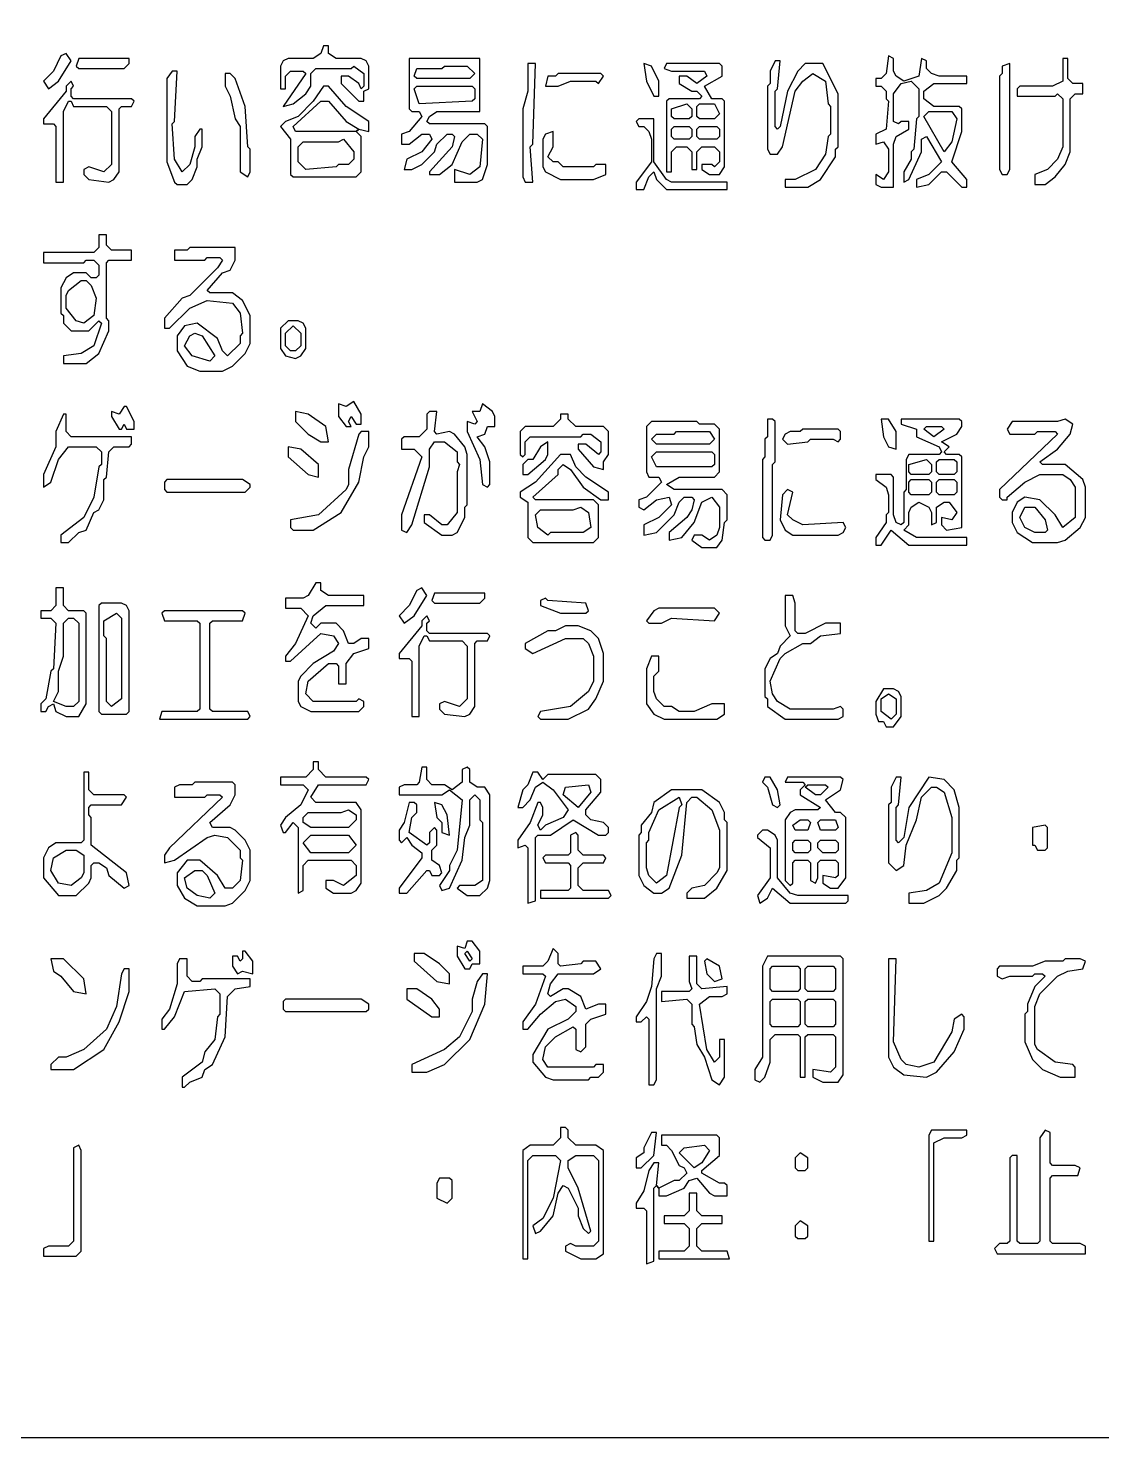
# Model space of a CAD drawing. Header units: millimetres. Extents: x 0 to 421, y 0 to 297.
# Drawn here: x 315.98 to 343, y 57.53 to 93.03 of the extents above; entities that cross this region are included whole.
import ezdxf

# ---------------------------------------------------------------- set-up
doc = ezdxf.new("R2010")
doc.units = ezdxf.units.MM
doc.layers.add('PDF_TRACE', color=7, linetype='Continuous')

msp = doc.modelspace()

# ---------------------------------------------------------------- linework, layer by layer
at = {"layer": 'PDF_TRACE'}
msp.add_lwpolyline([(412.559, 148.4), (412.559, 57.595), (412.496, 57.531), (232.981, 57.531)], dxfattribs=at)
for points in [[(316.928, 92.393), (316.801, 92.329), (316.611, 91.948), (316.357, 91.694), (316.484, 91.504), (316.738, 91.694), (317.055, 92.202)], [(324.485, 92.202), (324.358, 92.266), (323.723, 92.266), (323.532, 92.393), (323.532, 92.583), (323.405, 92.583), (323.342, 92.393), (323.151, 92.266), (322.516, 92.266), (322.389, 92.202), (322.326, 92.075), (322.326, 91.504), (322.453, 91.504), (322.453, 91.821), (322.58, 91.948), (322.897, 91.948), (322.961, 91.885), (322.389, 91.059), (322.643, 91.123), (322.961, 91.377), (323.088, 91.567), (323.088, 91.885), (323.215, 92.012), (324.104, 92.012), (324.167, 92.075), (324.421, 91.885), (324.421, 91.567), (324.358, 91.504), (324.294, 91.631), (324.04, 91.821), (323.85, 91.821), (323.85, 91.631), (324.294, 91.186), (324.421, 91.186), (324.421, 91.44), (324.548, 91.504), (324.548, 92.075)], [(337.629, 92.329), (337.566, 91.885), (337.439, 91.758), (337.312, 91.758), (337.312, 91.567), (337.439, 91.567), (337.566, 91.44), (337.566, 91.25), (337.629, 91.186), (337.566, 90.488), (337.312, 90.361), (337.312, 90.107), (337.502, 90.17), (337.629, 89.98), (337.629, 89.408), (337.502, 89.218), (337.312, 89.345), (337.312, 89.091), (337.439, 89.027), (337.756, 89.027), (337.756, 90.107), (337.82, 90.297), (338.137, 90.488), (338.137, 90.678), (337.947, 90.678), (337.883, 90.615), (337.756, 90.678), (337.756, 91.377), (337.947, 91.631), (338.201, 91.694), (338.391, 91.504), (338.391, 90.805), (338.328, 90.742), (338.264, 89.98), (338.201, 89.916), (338.201, 89.726), (338.01, 89.408), (338.01, 89.154), (338.137, 89.218), (338.455, 89.916), (338.455, 90.234), (338.582, 90.297), (338.963, 89.662), (338.645, 89.345), (338.328, 89.218), (338.328, 89.027), (338.645, 89.091), (338.963, 89.408), (339.09, 89.408), (339.471, 89.027), (339.598, 89.027), (339.598, 89.218), (339.217, 89.662), (339.471, 90.424), (339.471, 90.996), (339.407, 91.059), (338.772, 91.059), (338.518, 91.25), (338.518, 91.44), (338.772, 91.631), (339.598, 91.631), (339.598, 91.821), (338.899, 91.821), (338.709, 91.885), (338.582, 92.012), (338.582, 92.202), (338.455, 92.266), (338.391, 91.821), (338.01, 91.694), (337.82, 91.821), (337.756, 91.948), (337.756, 92.266)], [(317.182, 92.075), (317.246, 92.012), (318.389, 92.012), (318.516, 92.139), (318.516, 92.266), (317.246, 92.266)], [(319.595, 91.948), (319.468, 91.758), (319.468, 89.662), (319.659, 89.154), (319.722, 89.091), (319.976, 89.091), (320.103, 89.218), (320.23, 89.535), (320.23, 89.726), (320.357, 90.043), (320.357, 90.488), (320.294, 90.488), (320.167, 90.297), (320.167, 90.043), (320.04, 89.599), (319.849, 89.408), (319.659, 89.726), (319.595, 90.615), (319.659, 90.678), (319.722, 91.948)], [(325.564, 92.266), (325.564, 90.996), (325.628, 90.932), (325.818, 90.932), (325.882, 90.805), (325.564, 90.424), (325.374, 90.361), (325.374, 90.107), (325.564, 90.107), (325.882, 90.361), (326.072, 90.361), (326.136, 90.234), (325.882, 89.916), (325.501, 89.726), (325.437, 89.472), (325.628, 89.472), (325.882, 89.599), (326.199, 89.916), (326.263, 90.107), (326.517, 90.361), (326.644, 90.361), (326.707, 90.297), (326.644, 90.043), (326.072, 89.408), (326.072, 89.345), (326.326, 89.345), (326.644, 89.599), (326.898, 90.17), (327.088, 90.361), (327.279, 90.361), (327.406, 90.234), (327.342, 89.535), (327.088, 89.345), (326.707, 89.472), (326.707, 89.154), (327.279, 89.154), (327.406, 89.218), (327.533, 89.599), (327.533, 90.551), (327.469, 90.615), (326.072, 90.615), (326.009, 90.678), (326.072, 90.805), (326.263, 90.932), (327.342, 90.932), (327.342, 92.266)], [(325.691, 91.821), (325.755, 92.012), (326.39, 92.012), (326.453, 92.075), (327.025, 92.075), (327.215, 91.885), (327.088, 91.758), (325.755, 91.758)], [(328.549, 92.139), (328.549, 91.44), (328.422, 90.996), (328.422, 89.281), (328.485, 89.154), (328.676, 89.154), (328.612, 90.043), (328.676, 90.107), (328.739, 92.139)], [(331.47, 92.139), (331.533, 91.694), (331.724, 91.313), (331.851, 91.313), (331.851, 91.694), (331.66, 92.075)], [(332.041, 92.139), (331.978, 92.012), (332.168, 91.948), (332.994, 91.948), (333.057, 91.821), (332.803, 91.631), (332.549, 91.821), (332.359, 91.821), (332.359, 91.631), (332.676, 91.44), (332.803, 91.44), (332.93, 91.313), (332.867, 91.25), (332.105, 91.25), (332.041, 91.186), (332.041, 89.408), (332.168, 89.408), (332.168, 89.916), (332.295, 90.043), (332.549, 90.043), (332.676, 89.916), (332.676, 89.472), (332.803, 89.472), (332.803, 89.916), (332.93, 90.043), (333.248, 90.043), (333.375, 89.916), (333.375, 89.662), (333.248, 89.535), (333.184, 89.599), (332.93, 89.599), (332.93, 89.472), (333.121, 89.345), (333.375, 89.345), (333.502, 89.535), (333.502, 91.186), (333.438, 91.25), (333.184, 91.25), (332.994, 91.567), (333.438, 91.821), (333.438, 92.075), (333.375, 92.139)], [(334.772, 92.202), (334.645, 91.948), (334.645, 91.631), (334.581, 91.567), (334.581, 89.98), (334.645, 89.853), (334.835, 89.853), (334.962, 90.043), (335.28, 91.44), (335.47, 91.694), (335.724, 91.885), (336.042, 91.694), (336.105, 91.123), (336.169, 91.059), (336.169, 90.361), (336.105, 90.297), (336.042, 89.853), (335.788, 89.472), (335.28, 89.218), (335.026, 89.218), (335.026, 89.027), (335.597, 89.027), (335.915, 89.218), (336.296, 89.789), (336.296, 89.98), (336.359, 90.043), (336.359, 91.377), (335.978, 92.139), (335.534, 92.139), (335.343, 91.948), (335.089, 91.44), (334.899, 90.551), (334.835, 90.488), (334.772, 90.551), (334.772, 91.44), (334.835, 91.504), (334.899, 92.202)], [(340.677, 92.139), (340.487, 92.075), (340.487, 91.885), (340.423, 91.821), (340.423, 89.472), (340.487, 89.345), (340.614, 89.345), (340.677, 89.472)], [(342.138, 92.266), (342.011, 92.266), (342.011, 91.694), (341.757, 91.567), (340.931, 91.567), (340.868, 91.504), (340.868, 91.313), (341.82, 91.313), (341.884, 91.377), (342.011, 91.25), (342.011, 90.043), (341.884, 89.726), (341.63, 89.472), (341.312, 89.345), (341.312, 89.091), (341.566, 89.091), (341.82, 89.281), (342.074, 89.599), (342.201, 89.916), (342.201, 91.25), (342.328, 91.377), (342.519, 91.377), (342.519, 91.631), (342.265, 91.631), (342.138, 91.758)], [(317.055, 91.694), (316.928, 91.567), (316.928, 91.44), (316.357, 90.742), (316.357, 90.615), (316.611, 90.615), (316.674, 90.551), (316.674, 89.154), (316.865, 89.154), (316.865, 90.932), (316.992, 91.186), (317.055, 91.186), (317.119, 91.059), (317.944, 91.059), (318.071, 90.932), (318.071, 89.599), (317.881, 89.408), (317.5, 89.535), (317.373, 89.472), (317.373, 89.345), (317.5, 89.218), (318.008, 89.154), (318.135, 89.218), (318.262, 89.408), (318.262, 90.996), (318.325, 91.059), (318.579, 91.059), (318.643, 91.186), (318.579, 91.25), (317.119, 91.25), (317.055, 91.313), (317.055, 91.504), (317.119, 91.567)], [(320.929, 91.885), (320.929, 91.567), (321.056, 91.313), (321.183, 90.742), (321.31, 90.551), (321.31, 89.408), (321.5, 89.281), (321.564, 89.408), (321.564, 89.98), (321.5, 90.043), (321.437, 91.059), (321.183, 91.758), (321.056, 91.885)], [(328.993, 91.567), (329.311, 91.567), (329.628, 91.694), (330.263, 91.694), (330.327, 91.631), (330.454, 91.821), (330.39, 91.885), (329.311, 91.885), (329.247, 91.821), (329.057, 91.821)], [(323.405, 91.567), (323.151, 91.186), (322.77, 90.805), (322.453, 90.678), (322.326, 90.551), (322.58, 90.234), (322.58, 89.345), (322.643, 89.281), (324.231, 89.281), (324.358, 89.408), (324.358, 90.297), (324.231, 90.424), (324.294, 90.488), (324.548, 90.424), (324.548, 90.678), (323.977, 91.059), (323.532, 91.567)], [(325.691, 91.504), (325.755, 91.567), (327.152, 91.567), (327.215, 91.504), (327.215, 91.25), (327.152, 91.186), (325.818, 91.123)], [(322.643, 90.551), (323.342, 91.186), (323.532, 91.186), (323.977, 90.678), (324.294, 90.488), (324.231, 90.424), (322.707, 90.424)], [(332.168, 90.996), (332.549, 91.123), (332.676, 90.996), (332.676, 90.805), (332.613, 90.742), (332.232, 90.742), (332.168, 90.805)], [(332.803, 91.059), (332.867, 91.123), (333.248, 91.123), (333.375, 90.869), (333.248, 90.742), (332.867, 90.742), (332.803, 90.805)], [(338.645, 90.932), (339.217, 90.932), (339.344, 90.742), (339.217, 90.17), (339.026, 89.916), (338.518, 90.805)], [(331.279, 90.678), (331.343, 90.551), (331.47, 90.551), (331.597, 90.424), (331.66, 90.234), (331.66, 89.662), (331.279, 89.154), (331.279, 88.964), (331.47, 88.964), (331.597, 89.281), (331.724, 89.408), (331.787, 89.218), (332.041, 88.964), (333.565, 88.964), (333.565, 89.154), (332.168, 89.154), (332.041, 89.218), (331.724, 89.662), (331.724, 90.742), (331.343, 90.742)], [(332.168, 90.488), (332.232, 90.551), (332.613, 90.551), (332.676, 90.488), (332.676, 90.297), (332.613, 90.234), (332.232, 90.234), (332.168, 90.297)], [(332.803, 90.488), (332.867, 90.551), (333.311, 90.551), (333.375, 90.488), (333.375, 90.297), (333.311, 90.234), (332.867, 90.234), (332.803, 90.297)], [(324.167, 89.916), (324.167, 89.726), (324.04, 89.599), (323.786, 89.599), (323.723, 89.535), (322.961, 89.472), (322.77, 89.662), (322.77, 90.043), (322.897, 90.17), (323.786, 90.17), (323.913, 90.234)], [(328.993, 90.361), (328.93, 90.234), (328.93, 89.535), (328.993, 89.408), (329.374, 89.218), (330.2, 89.218), (330.517, 89.345), (330.517, 89.599), (330.263, 89.599), (330.2, 89.535), (329.438, 89.535), (329.311, 89.662), (329.184, 89.662), (329.057, 89.789), (329.184, 90.043), (329.184, 90.424)], [(317.944, 87.821), (317.754, 87.821), (317.754, 87.503), (317.627, 87.376), (316.357, 87.376), (316.357, 87.122), (317.373, 87.122), (317.436, 87.186), (317.627, 87.186), (317.754, 87.059), (317.754, 86.805), (317.69, 86.741), (317.563, 86.741), (317.436, 86.868), (317.119, 86.868), (316.928, 86.741), (316.801, 86.487), (316.801, 85.852), (316.865, 85.789), (316.865, 85.598), (317.055, 85.408), (317.5, 85.408), (317.754, 85.662), (317.817, 85.598), (317.627, 85.027), (317.309, 84.836), (316.865, 84.773), (316.865, 84.582), (317.436, 84.582), (317.754, 84.836), (318.008, 85.408), (318.008, 85.662), (317.944, 85.725), (317.944, 87.122), (318.008, 87.186), (318.579, 87.186), (318.579, 87.44), (318.071, 87.44), (317.944, 87.567)], [(319.659, 87.44), (319.659, 87.186), (320.421, 87.186), (320.484, 87.249), (320.802, 87.249), (320.865, 87.186), (320.738, 86.995), (320.04, 86.297), (319.849, 86.233), (319.405, 85.725), (319.405, 85.471), (319.532, 85.471), (320.04, 85.979), (320.484, 86.17), (321.119, 86.106), (321.31, 85.852), (321.373, 85.344), (321.31, 85.281), (321.31, 85.09), (320.992, 84.773), (320.865, 84.9), (320.738, 85.217), (320.23, 85.598), (319.913, 85.535), (319.722, 85.281), (319.722, 84.9), (319.976, 84.519), (320.294, 84.392), (320.865, 84.392), (321.119, 84.519), (321.437, 84.836), (321.564, 85.09), (321.564, 85.789), (321.373, 86.17), (321.119, 86.36), (320.548, 86.36), (320.484, 86.424), (320.865, 86.868), (321.056, 86.932), (321.183, 87.186), (321.183, 87.503), (320.04, 87.503), (319.976, 87.44)], [(317.309, 86.678), (317.436, 86.678), (317.563, 86.551), (317.69, 86.233), (317.627, 85.789), (317.373, 85.598), (317.182, 85.662), (316.928, 85.979), (316.928, 86.297), (316.992, 86.424)], [(322.516, 85.662), (322.326, 85.471), (322.326, 84.963), (322.453, 84.773), (322.707, 84.709), (322.834, 84.773), (322.961, 84.963), (322.961, 85.471), (322.897, 85.598), (322.77, 85.662)], [(320.04, 85.281), (320.167, 85.344), (320.357, 85.281), (320.675, 84.773), (320.548, 84.646), (320.103, 84.773), (319.913, 85.027)], [(322.643, 85.535), (322.834, 85.344), (322.834, 85.027), (322.707, 84.9), (322.58, 84.9), (322.453, 85.027), (322.453, 85.344)], [(318.071, 83.376), (318.071, 83.249), (318.262, 82.931), (318.325, 82.931), (318.389, 83.058), (318.452, 82.931), (318.643, 82.931), (318.643, 83.122), (318.452, 83.503), (318.389, 83.503), (318.262, 83.312)], [(324.167, 83.63), (323.977, 83.503), (323.786, 83.566), (323.786, 83.249), (323.977, 82.995), (324.104, 82.995), (324.04, 83.122), (324.104, 83.249), (324.231, 83.058), (324.358, 83.058), (324.358, 83.312)], [(327.406, 83.566), (327.342, 83.376), (327.152, 83.376), (327.279, 83.122), (327.215, 83.058), (327.025, 83.122), (327.025, 82.868), (327.342, 82.169), (327.406, 81.534), (327.533, 81.471), (327.596, 81.534), (327.596, 82.106), (327.469, 82.487), (327.279, 82.741), (327.469, 82.804), (327.533, 82.995), (327.723, 82.995), (327.723, 83.249), (327.66, 83.376)], [(316.865, 83.312), (316.674, 82.868), (316.674, 82.487), (316.357, 81.788), (316.357, 81.471), (316.547, 81.598), (316.738, 82.169), (316.992, 82.487), (317.69, 82.487), (317.817, 82.36), (317.817, 82.042), (317.754, 81.979), (317.627, 81.217), (317.373, 80.709), (316.801, 80.264), (316.801, 80.074), (316.992, 80.074), (317.246, 80.328), (317.436, 80.391), (317.627, 80.836), (317.754, 80.899), (317.881, 81.153), (317.881, 81.661), (317.944, 81.725), (318.008, 82.36), (318.135, 82.487), (318.516, 82.487), (318.579, 82.55), (318.579, 82.741), (317.055, 82.741), (316.928, 82.868), (316.928, 83.312)], [(322.707, 83.376), (322.707, 83.122), (323.024, 82.804), (323.342, 82.614), (323.532, 82.614), (323.469, 82.995), (323.024, 83.312)], [(326.072, 83.376), (326.009, 83.312), (326.009, 82.931), (325.818, 82.741), (325.437, 82.741), (325.374, 82.677), (325.374, 82.423), (325.691, 82.423), (325.882, 82.233), (325.374, 80.772), (325.374, 80.391), (325.501, 80.328), (325.628, 80.518), (326.072, 81.979), (326.072, 82.423), (326.199, 82.614), (326.453, 82.614), (326.771, 82.36), (326.771, 82.106), (326.834, 82.042), (326.771, 81.852), (326.771, 80.836), (326.517, 80.518), (326.39, 80.518), (326.072, 80.772), (325.945, 80.772), (325.945, 80.582), (326.39, 80.264), (326.644, 80.264), (326.771, 80.328), (326.961, 80.709), (326.961, 80.963), (327.025, 81.026), (327.025, 82.296), (326.961, 82.487), (326.707, 82.804), (326.58, 82.868), (326.263, 82.804), (326.199, 82.868), (326.263, 83.376)], [(328.358, 82.868), (328.358, 82.296), (328.422, 82.233), (328.485, 82.296), (328.485, 82.614), (328.612, 82.741), (329.882, 82.741), (329.946, 82.804), (330.136, 82.804), (330.39, 82.614), (330.39, 82.36), (330.327, 82.296), (330.009, 82.55), (329.819, 82.55), (329.819, 82.423), (330.2, 81.979), (330.454, 81.915), (330.454, 82.106), (330.581, 82.296), (330.581, 82.868), (330.454, 82.995), (329.755, 82.995), (329.565, 83.185), (329.565, 83.312), (329.374, 83.312), (329.374, 83.185), (329.184, 82.995), (328.485, 82.995)], [(331.66, 83.122), (331.533, 82.995), (331.533, 81.852), (331.597, 81.725), (331.851, 81.725), (331.914, 81.598), (331.533, 81.217), (331.343, 81.153), (331.343, 80.963), (331.47, 80.899), (331.787, 81.153), (332.105, 81.217), (332.168, 81.026), (331.851, 80.709), (331.47, 80.518), (331.47, 80.264), (331.787, 80.328), (332.232, 80.772), (332.359, 81.09), (332.486, 81.217), (332.676, 81.217), (332.74, 81.153), (332.676, 80.899), (332.549, 80.709), (332.105, 80.328), (332.105, 80.137), (332.422, 80.201), (332.74, 80.582), (332.93, 81.09), (333.184, 81.217), (333.375, 80.963), (333.375, 80.455), (333.311, 80.264), (333.121, 80.137), (332.93, 80.264), (332.74, 80.264), (332.676, 80.137), (332.93, 79.947), (333.311, 79.947), (333.438, 80.137), (333.502, 80.582), (333.565, 80.645), (333.565, 81.28), (333.438, 81.407), (332.232, 81.407), (332.041, 81.534), (332.359, 81.725), (333.248, 81.725), (333.375, 81.852), (333.375, 82.931), (333.248, 83.058), (332.867, 83.058), (332.803, 83.122)], [(334.708, 83.185), (334.581, 83.185), (334.581, 82.741), (334.518, 82.677), (334.518, 82.233), (334.454, 82.169), (334.454, 80.201), (334.518, 80.137), (334.645, 80.137), (334.708, 80.264), (334.708, 82.042), (334.772, 82.106), (334.772, 83.122)], [(337.947, 83.185), (337.947, 83.058), (338.328, 82.931), (338.328, 82.741), (338.899, 82.487), (338.963, 82.36), (338.899, 82.296), (338.137, 82.296), (338.074, 82.169), (338.074, 81.407), (338.01, 81.344), (338.01, 80.582), (337.947, 80.518), (337.82, 80.582), (337.756, 80.772), (337.756, 81.725), (337.693, 81.788), (337.312, 81.788), (337.312, 81.661), (337.566, 81.471), (337.629, 81.28), (337.629, 80.836), (337.566, 80.772), (337.566, 80.582), (337.312, 80.201), (337.312, 80.01), (337.439, 80.01), (337.693, 80.391), (338.137, 80.01), (339.598, 80.01), (339.598, 80.201), (338.328, 80.201), (338.01, 80.391), (338.137, 80.518), (338.137, 80.836), (338.201, 80.963), (338.391, 81.09), (338.645, 80.963), (338.709, 80.836), (338.709, 80.518), (338.836, 80.582), (338.836, 80.963), (339.026, 81.09), (339.153, 81.09), (339.344, 80.836), (339.217, 80.645), (338.963, 80.709), (338.963, 80.518), (339.09, 80.391), (339.471, 80.455), (339.471, 82.233), (339.407, 82.296), (339.09, 82.296), (339.026, 82.36), (339.153, 82.487), (338.963, 82.614), (339.344, 82.804), (339.471, 82.995), (339.471, 83.122), (339.407, 83.185)], [(337.439, 83.185), (337.502, 82.741), (337.629, 82.487), (337.82, 82.423), (337.82, 82.868), (337.629, 83.185)], [(342.074, 83.185), (341.884, 83.122), (340.741, 83.122), (340.614, 82.931), (340.677, 82.804), (341.312, 82.804), (341.376, 82.868), (341.82, 82.868), (341.884, 82.804), (340.423, 81.407), (340.423, 81.217), (340.487, 81.153), (340.614, 81.153), (340.614, 81.217), (341.058, 81.598), (341.439, 81.788), (342.011, 81.788), (342.201, 81.661), (342.328, 81.471), (342.328, 80.709), (342.011, 80.455), (341.82, 80.772), (341.439, 81.153), (341.058, 81.217), (340.868, 81.09), (340.741, 80.836), (340.741, 80.582), (340.868, 80.328), (341.249, 80.074), (341.884, 80.074), (342.074, 80.137), (342.455, 80.455), (342.582, 80.709), (342.582, 81.471), (342.519, 81.661), (342.074, 82.042), (341.503, 82.042), (341.439, 82.106), (341.884, 82.423), (342.201, 82.804), (342.265, 83.058)], [(324.548, 82.868), (324.358, 82.868), (324.294, 82.804), (324.04, 81.915), (324.04, 81.534), (323.977, 81.407), (323.278, 80.772), (322.58, 80.645), (322.58, 80.455), (322.643, 80.391), (323.151, 80.391), (323.85, 80.836), (324.294, 81.598), (324.421, 82.233), (324.548, 82.487)], [(331.66, 82.677), (331.787, 82.804), (332.232, 82.804), (332.295, 82.868), (333.121, 82.868), (333.248, 82.677), (333.121, 82.55), (331.787, 82.55)], [(334.962, 82.677), (335.089, 82.55), (335.597, 82.614), (335.661, 82.677), (336.232, 82.677), (336.359, 82.614), (336.423, 82.677), (336.423, 82.868), (336.359, 82.931), (335.47, 82.931), (335.407, 82.868), (335.153, 82.868), (335.026, 82.804)], [(338.518, 82.931), (338.582, 82.995), (338.963, 82.995), (339.026, 82.931), (338.772, 82.741)], [(322.516, 82.487), (322.516, 82.233), (323.024, 81.788), (323.278, 81.725), (323.278, 82.042), (322.834, 82.423)], [(329.057, 82.614), (328.866, 82.487), (328.676, 82.169), (328.549, 82.169), (328.422, 82.042), (328.422, 81.788), (328.549, 81.788), (328.993, 82.169), (329.057, 82.296)], [(331.66, 82.233), (331.787, 82.36), (333.184, 82.36), (333.248, 82.296), (333.248, 82.042), (333.184, 81.979), (331.787, 81.979)], [(329.374, 82.296), (328.739, 81.598), (328.358, 81.344), (328.358, 81.217), (328.549, 81.09), (328.549, 80.201), (328.676, 80.074), (330.2, 80.074), (330.327, 80.201), (330.327, 81.026), (330.2, 81.153), (328.739, 81.153), (328.676, 81.217), (329.311, 81.788), (329.311, 81.915), (329.438, 82.042), (329.628, 81.915), (329.946, 81.471), (330.39, 81.153), (330.581, 81.153), (330.581, 81.344), (330.009, 81.725), (329.755, 81.979), (329.628, 82.296)], [(338.137, 82.042), (338.582, 82.169), (338.709, 82.042), (338.709, 81.852), (338.645, 81.788), (338.201, 81.788), (338.137, 81.852)], [(338.836, 82.106), (338.899, 82.169), (339.28, 82.169), (339.344, 82.106), (339.344, 81.852), (339.28, 81.788), (338.899, 81.788), (338.836, 81.852)], [(319.405, 81.598), (319.405, 81.407), (319.468, 81.344), (321.437, 81.344), (321.564, 81.471), (321.564, 81.534), (321.373, 81.661), (319.468, 81.661)], [(338.137, 81.598), (338.201, 81.661), (338.645, 81.661), (338.709, 81.598), (338.709, 81.344), (338.645, 81.28), (338.201, 81.28), (338.137, 81.344)], [(338.836, 81.598), (338.899, 81.661), (339.28, 81.661), (339.344, 81.598), (339.344, 81.344), (339.28, 81.28), (338.899, 81.28), (338.836, 81.344)], [(334.962, 81.28), (334.899, 80.645), (335.026, 80.391), (335.216, 80.264), (336.359, 80.264), (336.486, 80.328), (336.55, 80.455), (336.486, 80.582), (335.47, 80.518), (335.216, 80.645), (335.089, 80.772), (335.216, 81.344), (335.089, 81.407)], [(330.136, 80.455), (329.946, 80.328), (329.12, 80.328), (329.057, 80.264), (328.803, 80.455), (328.739, 80.772), (328.866, 80.899), (329.692, 80.899), (329.882, 80.963), (330.073, 80.836)], [(341.058, 80.963), (341.312, 80.963), (341.566, 80.645), (341.63, 80.391), (341.566, 80.328), (341.312, 80.328), (341.058, 80.455), (340.931, 80.709)], [(316.674, 78.931), (316.674, 78.486), (316.547, 78.359), (316.293, 78.359), (316.293, 78.169), (316.547, 78.169), (316.674, 78.042), (316.611, 76.899), (316.547, 76.835), (316.42, 76.137), (316.293, 76.01), (316.293, 75.819), (316.42, 75.819), (316.484, 75.946), (316.611, 76.01), (316.674, 75.819), (316.928, 75.692), (317.246, 75.692), (317.436, 76.01), (317.436, 78.296), (317.373, 78.359), (316.992, 78.359), (316.865, 78.486), (316.865, 78.931)], [(323.215, 79.058), (323.024, 78.74), (322.897, 78.677), (322.453, 78.677), (322.453, 78.423), (322.834, 78.423), (323.024, 78.232), (322.707, 77.534), (322.453, 77.216), (322.453, 77.089), (322.58, 77.089), (323.342, 77.788), (323.659, 77.724), (323.786, 77.534), (323.659, 77.343), (323.151, 77.026), (322.834, 76.708), (322.77, 76.581), (322.77, 76.073), (322.834, 75.946), (323.088, 75.819), (324.294, 75.819), (324.421, 75.946), (324.421, 76.073), (324.294, 76.137), (324.231, 76.073), (323.151, 76.073), (322.961, 76.264), (323.024, 76.581), (323.532, 77.026), (323.723, 77.026), (323.786, 76.962), (323.786, 76.518), (323.977, 76.518), (323.977, 77.026), (324.167, 77.28), (324.548, 77.407), (324.548, 77.661), (324.358, 77.661), (324.167, 77.534), (324.04, 77.534), (323.913, 77.851), (323.723, 78.042), (323.342, 78.042), (323.215, 77.915), (323.088, 78.042), (323.151, 78.232), (323.469, 78.486), (324.421, 78.486), (324.421, 78.74), (323.532, 78.74), (323.342, 78.867), (323.342, 79.058)], [(325.882, 78.931), (325.755, 78.867), (325.564, 78.486), (325.31, 78.232), (325.437, 78.042), (325.691, 78.232), (326.009, 78.74)], [(326.136, 78.613), (326.199, 78.55), (327.342, 78.55), (327.469, 78.677), (327.469, 78.804), (326.199, 78.804)], [(317.817, 78.55), (317.754, 78.486), (317.754, 75.819), (317.817, 75.756), (318.452, 75.756), (318.516, 75.819), (318.516, 78.359), (318.452, 78.486), (318.325, 78.55)], [(328.866, 78.613), (328.866, 78.486), (329.374, 78.296), (330.009, 78.296), (330.073, 78.359), (330.009, 78.55), (329.057, 78.613), (328.993, 78.677)], [(335.026, 78.74), (335.026, 77.978), (335.153, 77.724), (334.899, 77.47), (334.835, 77.28), (334.645, 77.153), (334.518, 76.899), (334.518, 76.2), (334.581, 76.137), (334.581, 75.946), (335.026, 75.629), (336.359, 75.629), (336.486, 75.692), (336.486, 75.883), (336.423, 75.946), (336.232, 75.883), (335.153, 75.883), (334.835, 76.073), (334.708, 76.264), (334.645, 76.581), (334.899, 77.153), (335.026, 77.28), (335.47, 77.534), (335.661, 77.534), (335.915, 77.724), (336.423, 77.788), (336.423, 78.042), (336.042, 78.042), (335.534, 77.788), (335.343, 77.788), (335.28, 77.851), (335.28, 78.55), (335.216, 78.74)], [(316.992, 78.169), (317.119, 78.169), (317.246, 78.042), (317.246, 76.073), (317.119, 75.946), (316.928, 75.946), (316.611, 76.073), (316.738, 76.327), (316.738, 76.835), (316.865, 77.216), (316.865, 78.042)], [(318.198, 78.296), (318.325, 78.169), (318.325, 76.137), (318.071, 75.946), (317.944, 76.073), (317.944, 77.661), (317.881, 77.724), (317.881, 78.105)], [(319.405, 78.359), (319.341, 78.296), (319.405, 78.105), (320.23, 78.105), (320.294, 78.042), (320.294, 75.883), (320.23, 75.819), (319.341, 75.819), (319.278, 75.629), (321.5, 75.629), (321.564, 75.692), (321.5, 75.819), (320.611, 75.819), (320.548, 75.883), (320.548, 78.042), (320.611, 78.105), (321.373, 78.105), (321.437, 78.296), (321.373, 78.359)], [(326.009, 78.232), (325.882, 78.105), (325.882, 77.978), (325.31, 77.28), (325.31, 77.153), (325.564, 77.153), (325.628, 77.089), (325.628, 75.692), (325.818, 75.692), (325.818, 77.47), (325.945, 77.724), (326.009, 77.724), (326.072, 77.597), (326.898, 77.597), (327.025, 77.47), (327.025, 76.137), (326.834, 75.946), (326.453, 76.073), (326.326, 76.01), (326.326, 75.883), (326.453, 75.756), (326.961, 75.692), (327.088, 75.756), (327.215, 75.946), (327.215, 77.534), (327.279, 77.597), (327.533, 77.597), (327.596, 77.724), (327.533, 77.788), (326.072, 77.788), (326.009, 77.851), (326.009, 78.042), (326.072, 78.105)], [(331.533, 78.105), (331.597, 78.042), (331.914, 78.042), (332.168, 78.169), (333.248, 78.105), (333.375, 78.296), (333.248, 78.423), (331.851, 78.423), (331.724, 78.359)], [(330.136, 77.851), (329.819, 77.978), (329.501, 77.978), (329.247, 77.851), (329.057, 77.851), (328.485, 77.534), (328.485, 77.407), (328.676, 77.28), (329.501, 77.661), (329.946, 77.661), (330.073, 77.534), (330.2, 77.216), (330.2, 76.581), (330.073, 76.327), (329.628, 75.946), (328.866, 75.819), (328.803, 75.692), (328.866, 75.629), (329.565, 75.629), (330.073, 75.883), (330.263, 76.137), (330.454, 76.581), (330.454, 77.28), (330.327, 77.661)], [(331.66, 77.216), (331.533, 76.899), (331.533, 76.01), (331.724, 75.756), (331.978, 75.629), (333.311, 75.629), (333.502, 75.756), (333.502, 76.01), (333.184, 76.01), (332.74, 75.819), (332.359, 75.819), (332.168, 75.946), (331.978, 75.946), (331.787, 76.137), (331.724, 76.327), (331.724, 76.708), (331.851, 76.835), (331.851, 77.216)], [(337.502, 76.391), (337.312, 76.073), (337.312, 75.756), (337.375, 75.565), (337.502, 75.565), (337.566, 75.438), (337.756, 75.438), (337.947, 75.692), (337.947, 76.2), (337.883, 76.327), (337.756, 76.391)], [(337.629, 76.264), (337.82, 76.137), (337.82, 75.756), (337.693, 75.629), (337.439, 75.819), (337.439, 76.137)], [(323.151, 74.549), (323.151, 74.359), (322.961, 74.168), (322.326, 74.168), (322.326, 73.978), (322.897, 73.978), (323.024, 73.851), (322.834, 73.47), (322.453, 73.152), (322.326, 72.962), (322.389, 72.771), (322.453, 72.771), (322.643, 73.025), (322.77, 72.898), (322.77, 71.247), (322.897, 71.311), (322.897, 71.946), (323.024, 72.073), (324.104, 72.073), (324.231, 71.946), (324.231, 71.692), (323.913, 71.438), (323.659, 71.565), (323.469, 71.565), (323.469, 71.374), (323.659, 71.247), (324.104, 71.247), (324.231, 71.311), (324.358, 71.501), (324.358, 73.343), (324.231, 73.533), (323.215, 73.533), (323.088, 73.66), (323.278, 73.978), (324.485, 73.978), (324.548, 74.105), (324.485, 74.168), (323.469, 74.168), (323.278, 74.359), (323.278, 74.549)], [(317.5, 74.295), (317.373, 74.295), (317.373, 72.581), (317.309, 72.517), (316.674, 72.517), (316.484, 72.39), (316.357, 72.136), (316.357, 71.628), (316.738, 71.184), (317.182, 71.184), (317.5, 71.501), (317.563, 71.628), (317.563, 71.946), (317.627, 72.009), (317.754, 72.009), (317.944, 71.882), (318.008, 71.692), (318.389, 71.374), (318.516, 71.438), (318.452, 71.755), (317.563, 72.454), (317.563, 73.152), (317.5, 73.216), (317.5, 73.406), (317.563, 73.47), (318.325, 73.47), (318.452, 73.66), (318.389, 73.724), (317.627, 73.724), (317.5, 73.851)], [(325.882, 74.422), (325.818, 74.041), (325.755, 73.978), (325.437, 73.978), (325.31, 73.914), (325.31, 73.724), (326.39, 73.724), (326.58, 73.851), (326.898, 73.597), (326.771, 72.327), (326.58, 71.946), (326.58, 71.819), (326.326, 71.438), (326.39, 71.311), (326.58, 71.374), (326.898, 72.073), (326.961, 72.644), (327.088, 72.962), (327.088, 73.597), (327.215, 73.724), (327.342, 73.597), (327.342, 73.089), (327.406, 73.025), (327.406, 71.565), (327.215, 71.438), (326.834, 71.438), (326.771, 71.374), (327.025, 71.184), (327.342, 71.184), (327.533, 71.374), (327.596, 71.565), (327.596, 73.724), (327.469, 73.914), (327.279, 73.914), (327.088, 74.041), (327.088, 74.359), (327.025, 74.422), (326.898, 74.359), (326.898, 74.041), (326.644, 73.851), (326.453, 73.978), (326.136, 73.978), (326.009, 74.105), (326.009, 74.422)], [(330.263, 74.232), (329.057, 74.232), (328.93, 74.105), (328.803, 74.295), (328.676, 74.295), (328.549, 73.978), (328.422, 73.851), (328.295, 73.406), (328.422, 73.406), (328.612, 73.597), (328.739, 73.914), (328.93, 74.041), (329.184, 73.851), (329.565, 73.343), (329.438, 73.152), (328.993, 72.962), (328.866, 72.835), (328.803, 72.962), (328.93, 73.216), (328.93, 73.406), (328.866, 73.533), (328.803, 73.533), (328.612, 73.025), (328.295, 72.581), (328.295, 72.39), (328.485, 72.454), (328.549, 72.39), (328.549, 70.993), (328.739, 71.057), (328.739, 72.644), (328.803, 72.708), (329.12, 72.708), (329.692, 73.089), (330.327, 72.708), (330.517, 72.708), (330.581, 72.771), (330.581, 72.898), (330.454, 73.025), (330.136, 73.089), (330.009, 73.216), (330.009, 73.343), (330.39, 73.787), (330.39, 74.105)], [(319.786, 73.978), (319.659, 73.914), (319.659, 73.66), (320.421, 73.66), (320.484, 73.724), (320.802, 73.724), (320.865, 73.66), (319.532, 72.39), (319.405, 72.2), (319.405, 72.009), (319.659, 72.073), (320.484, 72.644), (320.675, 72.708), (320.992, 72.644), (321.31, 72.327), (321.31, 72.136), (321.373, 72.073), (321.31, 71.565), (321.119, 71.374), (320.929, 71.374), (320.738, 71.692), (320.294, 72.073), (319.976, 72.073), (319.722, 71.755), (319.722, 71.438), (319.913, 71.12), (320.23, 70.93), (320.929, 70.93), (321.119, 70.993), (321.437, 71.311), (321.564, 71.565), (321.564, 72.327), (321.437, 72.581), (321.183, 72.835), (321.056, 72.898), (320.611, 72.898), (320.548, 73.025), (321.056, 73.47), (321.183, 73.724), (321.183, 73.978), (321.119, 74.041), (320.167, 74.041), (320.103, 73.978)], [(330.073, 73.978), (330.136, 73.787), (329.819, 73.406), (329.438, 73.724), (329.501, 73.914)], [(332.168, 73.851), (331.724, 73.533), (331.66, 73.279), (331.406, 72.962), (331.406, 72.771), (331.343, 72.708), (331.343, 71.692), (331.47, 71.438), (331.724, 71.247), (331.914, 71.247), (332.105, 71.374), (332.422, 72.2), (332.549, 73.533), (332.676, 73.66), (332.803, 73.66), (333.184, 73.343), (333.375, 72.835), (333.375, 71.882), (333.311, 71.755), (332.994, 71.438), (332.676, 71.374), (332.549, 71.247), (332.549, 71.12), (332.994, 71.12), (333.311, 71.374), (333.565, 71.819), (333.565, 73.025), (333.502, 73.089), (333.502, 73.279), (333.375, 73.533), (332.93, 73.851)], [(334.518, 74.168), (334.454, 74.041), (334.581, 73.914), (334.708, 73.47), (334.835, 73.406), (334.899, 73.47), (334.835, 73.851), (334.645, 74.168)], [(335.089, 74.168), (335.026, 74.041), (335.47, 74.041), (335.534, 73.978), (335.407, 73.851), (335.407, 73.724), (335.915, 73.406), (335.851, 73.343), (335.28, 73.343), (335.153, 73.279), (335.026, 73.089), (335.026, 71.565), (335.153, 71.438), (335.216, 71.501), (335.216, 72.009), (335.28, 72.073), (335.597, 72.073), (335.661, 72.009), (335.661, 71.565), (335.788, 71.501), (335.851, 71.628), (335.851, 72.009), (335.915, 72.073), (336.296, 72.073), (336.359, 72.009), (336.359, 71.692), (336.296, 71.628), (335.978, 71.692), (335.978, 71.501), (336.169, 71.374), (336.359, 71.374), (336.55, 71.628), (336.55, 73.152), (336.423, 73.279), (336.296, 73.279), (336.042, 73.597), (336.423, 73.851), (336.486, 74.105), (336.423, 74.168)], [(335.534, 73.914), (335.597, 73.978), (336.042, 73.978), (336.105, 73.914), (335.915, 73.724), (335.788, 73.724)], [(337.82, 74.168), (337.693, 73.914), (337.693, 73.533), (337.629, 73.47), (337.629, 72.009), (337.82, 71.819), (338.01, 71.946), (338.074, 72.454), (338.328, 73.089), (338.455, 73.66), (338.709, 73.914), (338.836, 73.914), (339.026, 73.787), (339.217, 73.152), (339.217, 72.263), (338.899, 71.501), (338.582, 71.311), (338.137, 71.247), (338.137, 70.993), (338.518, 70.993), (338.899, 71.184), (339.09, 71.374), (339.344, 71.819), (339.344, 72.073), (339.407, 72.136), (339.407, 73.406), (339.28, 73.851), (339.026, 74.105), (338.645, 74.168), (338.137, 73.406), (338.01, 72.644), (337.883, 72.517), (337.82, 72.581), (337.82, 73.406), (337.883, 73.47), (337.947, 74.168)], [(325.691, 73.533), (325.564, 73.533), (325.437, 73.025), (325.31, 72.835), (325.31, 72.581), (325.374, 72.517), (325.501, 72.644), (325.628, 72.454), (325.882, 72.263), (325.882, 72.136), (325.31, 71.374), (325.31, 71.247), (325.501, 71.247), (326.009, 71.819), (326.072, 71.819), (326.136, 71.692), (326.326, 71.692), (326.39, 71.755), (326.326, 71.946), (326.136, 72.073), (326.136, 72.327), (326.263, 72.454), (326.263, 72.835), (326.199, 72.898), (326.072, 72.771), (326.072, 72.517), (326.009, 72.454), (325.564, 72.771), (325.628, 73.152), (325.755, 73.279), (325.755, 73.47)], [(326.199, 73.533), (326.263, 73.152), (326.39, 73.025), (326.39, 72.771), (326.58, 72.708), (326.517, 73.216), (326.39, 73.47)], [(332.359, 73.66), (332.422, 73.47), (332.359, 73.406), (332.041, 71.692), (331.787, 71.501), (331.597, 71.692), (331.533, 71.882), (331.533, 72.517), (331.597, 72.581), (331.597, 72.771), (331.851, 73.343)], [(324.231, 73.216), (324.231, 73.089), (324.04, 72.898), (323.088, 72.898), (322.897, 73.025), (322.897, 73.152), (323.024, 73.279), (323.85, 73.279), (324.04, 73.343)], [(328.93, 72.136), (328.993, 72.009), (329.565, 72.009), (329.628, 71.946), (329.628, 71.374), (329.565, 71.311), (328.866, 71.311), (328.866, 71.12), (330.581, 71.12), (330.644, 71.184), (330.581, 71.311), (329.946, 71.311), (329.819, 71.438), (329.819, 71.882), (329.946, 72.009), (330.454, 72.009), (330.517, 72.136), (330.454, 72.2), (329.946, 72.2), (329.819, 72.327), (329.819, 72.708), (329.755, 72.771), (329.628, 72.708), (329.628, 72.263), (329.565, 72.2), (328.993, 72.2)], [(334.327, 72.708), (334.327, 72.644), (334.645, 72.39), (334.645, 71.628), (334.327, 71.184), (334.391, 70.993), (334.581, 71.12), (334.708, 71.374), (335.153, 70.993), (336.55, 70.993), (336.613, 71.057), (336.613, 71.184), (335.343, 71.184), (335.153, 71.247), (334.835, 71.628), (334.835, 72.581), (334.772, 72.708), (334.581, 72.835), (334.454, 72.835)], [(335.216, 72.962), (335.407, 73.089), (335.597, 73.089), (335.661, 73.025), (335.597, 72.835), (335.28, 72.835)], [(335.851, 73.025), (335.915, 73.089), (336.296, 73.089), (336.359, 72.898), (336.296, 72.835), (335.915, 72.835)], [(341.249, 72.898), (341.249, 72.454), (341.312, 72.454), (341.376, 72.327), (341.566, 72.327), (341.63, 72.39), (341.63, 72.898), (341.566, 72.962)], [(322.897, 72.517), (323.088, 72.708), (324.04, 72.708), (324.231, 72.454), (324.04, 72.263), (323.088, 72.263)], [(335.216, 72.517), (335.28, 72.581), (335.597, 72.581), (335.661, 72.517), (335.661, 72.327), (335.597, 72.263), (335.28, 72.263), (335.216, 72.327)], [(335.851, 72.517), (335.915, 72.581), (336.296, 72.581), (336.359, 72.517), (336.359, 72.327), (336.296, 72.263), (335.978, 72.263), (335.851, 72.39)], [(316.928, 72.327), (317.182, 72.327), (317.373, 72.2), (317.373, 71.755), (317.309, 71.628), (317.055, 71.438), (316.738, 71.501), (316.547, 71.819), (316.611, 72.136)], [(319.913, 71.628), (320.167, 71.819), (320.357, 71.819), (320.484, 71.692), (320.675, 71.247), (320.548, 71.12), (320.23, 71.184), (319.976, 71.374)], [(327.152, 70.041), (327.025, 70.041), (326.961, 69.85), (326.771, 69.914), (326.771, 69.66), (326.961, 69.342), (327.088, 69.342), (327.152, 69.469), (327.342, 69.469), (327.342, 69.787)], [(316.547, 69.596), (316.611, 69.279), (316.801, 69.152), (317.119, 68.771), (317.436, 68.707), (317.373, 69.088), (316.865, 69.596)], [(319.786, 69.596), (319.722, 69.469), (319.722, 68.961), (319.532, 68.326), (319.341, 68.072), (319.341, 67.818), (319.405, 67.818), (319.659, 68.136), (319.913, 68.771), (320.675, 68.834), (320.802, 68.707), (320.802, 68.199), (320.738, 68.136), (320.675, 67.564), (320.421, 67.247), (320.357, 66.993), (319.849, 66.612), (319.849, 66.358), (319.913, 66.358), (320.04, 66.485), (320.357, 66.612), (320.421, 66.802), (320.611, 66.929), (320.929, 67.628), (320.992, 68.644), (321.183, 68.834), (321.564, 68.898), (321.564, 69.088), (320.357, 69.088), (320.294, 69.025), (320.103, 69.025), (319.976, 69.152), (319.976, 69.596)], [(321.119, 69.66), (321.119, 69.406), (321.246, 69.215), (321.373, 69.279), (321.627, 69.215), (321.627, 69.533), (321.437, 69.787), (321.373, 69.787), (321.373, 69.596), (321.31, 69.533), (321.246, 69.66)], [(325.691, 69.723), (325.691, 69.533), (326.263, 69.025), (326.58, 68.961), (326.58, 69.215), (326.326, 69.469), (325.945, 69.723)], [(326.961, 69.723), (327.025, 69.787), (327.152, 69.596), (327.088, 69.533)], [(329.184, 69.85), (329.057, 69.533), (328.93, 69.406), (328.422, 69.406), (328.422, 69.215), (328.93, 69.215), (328.993, 69.152), (328.739, 68.453), (328.422, 68.009), (328.422, 67.818), (328.549, 67.818), (328.866, 68.199), (329.247, 68.517), (329.501, 68.58), (329.755, 68.39), (329.755, 68.263), (329.565, 68.072), (329.057, 67.818), (328.676, 67.183), (328.676, 66.993), (328.993, 66.612), (329.184, 66.548), (330.073, 66.548), (330.136, 66.612), (330.327, 66.612), (330.454, 66.739), (330.454, 66.929), (330.263, 66.929), (330.2, 66.866), (329.057, 66.866), (328.93, 67.056), (328.993, 67.374), (329.247, 67.628), (329.692, 67.882), (329.755, 67.818), (329.755, 67.31), (329.882, 67.247), (330.009, 67.374), (330.009, 67.945), (330.136, 68.072), (330.517, 68.199), (330.517, 68.453), (330.327, 68.453), (330.009, 68.326), (329.882, 68.644), (329.565, 68.834), (329.438, 68.834), (329.12, 68.644), (329.057, 68.707), (329.12, 68.961), (329.311, 69.215), (330.2, 69.215), (330.39, 69.342), (330.263, 69.533), (329.946, 69.533), (329.882, 69.469), (329.374, 69.406), (329.311, 69.469), (329.311, 69.723)], [(331.914, 69.723), (331.787, 69.723), (331.724, 69.596), (331.66, 68.898), (331.533, 68.517), (331.279, 68.136), (331.279, 68.009), (331.406, 68.009), (331.533, 68.136), (331.597, 68.072), (331.597, 66.421), (331.724, 66.421), (331.787, 66.548), (331.787, 68.834), (331.914, 69.152)], [(332.613, 69.66), (332.613, 69.025), (332.676, 68.834), (332.613, 68.771), (331.914, 68.771), (331.914, 68.517), (332.549, 68.58), (332.676, 68.453), (332.676, 67.945), (332.74, 67.882), (332.803, 67.437), (332.994, 67.12), (333.184, 66.548), (333.375, 66.421), (333.502, 66.612), (333.502, 67.564), (333.375, 67.564), (333.375, 67.12), (333.248, 66.993), (333.057, 67.31), (332.867, 68.453), (333.121, 68.644), (333.438, 68.644), (333.565, 68.707), (333.565, 68.898), (332.93, 68.834), (332.803, 68.961), (332.803, 69.66)], [(333.057, 69.596), (332.994, 69.533), (333.057, 69.215), (333.248, 69.025), (333.438, 69.088), (333.375, 69.406)], [(334.581, 69.66), (334.454, 69.406), (334.454, 67.12), (334.264, 66.802), (334.264, 66.548), (334.391, 66.485), (334.518, 66.612), (334.645, 66.993), (334.645, 67.564), (334.772, 67.691), (335.343, 67.691), (335.407, 67.628), (335.407, 66.612), (335.534, 66.612), (335.534, 67.628), (335.597, 67.691), (336.232, 67.691), (336.296, 67.628), (336.296, 66.866), (336.169, 66.739), (335.724, 66.802), (335.724, 66.612), (335.978, 66.485), (336.359, 66.485), (336.486, 66.675), (336.486, 69.596), (336.423, 69.66)], [(337.629, 69.596), (337.629, 67.12), (337.756, 66.866), (338.01, 66.675), (338.582, 66.612), (338.836, 66.739), (339.28, 67.247), (339.534, 67.818), (339.534, 68.136), (339.471, 68.199), (339.28, 68.072), (339.217, 67.755), (338.772, 66.993), (338.391, 66.866), (338.074, 66.929), (337.947, 67.056), (337.756, 67.501), (337.82, 69.596)], [(340.423, 69.406), (340.36, 69.342), (340.36, 69.152), (340.487, 69.088), (340.677, 69.152), (341.249, 69.152), (341.312, 69.215), (341.503, 69.215), (341.566, 69.152), (341.312, 68.898), (341.122, 68.453), (341.122, 68.263), (341.058, 68.199), (341.058, 67.501), (341.249, 67.056), (341.503, 66.802), (341.947, 66.612), (342.328, 66.612), (342.328, 66.866), (342.265, 66.929), (341.82, 66.993), (341.376, 67.31), (341.312, 67.437), (341.312, 68.39), (341.439, 68.707), (341.884, 69.152), (342.138, 69.279), (342.519, 69.342), (342.582, 69.533), (342.455, 69.596), (342.074, 69.596), (342.011, 69.533), (341.566, 69.533), (341.249, 69.406)], [(318.516, 69.342), (318.389, 69.342), (318.325, 69.215), (318.198, 68.39), (317.944, 67.818), (317.373, 67.31), (316.928, 67.12), (316.738, 67.12), (316.547, 66.929), (316.547, 66.802), (317.119, 66.802), (317.881, 67.31), (318.262, 68.009), (318.516, 68.771)], [(334.645, 69.342), (334.708, 69.406), (335.343, 69.406), (335.407, 69.342), (335.407, 68.834), (335.343, 68.771), (334.708, 68.771), (334.645, 68.834)], [(335.534, 69.342), (335.597, 69.406), (336.232, 69.406), (336.296, 69.342), (336.296, 68.834), (336.232, 68.771), (335.597, 68.771), (335.534, 68.834)], [(327.533, 69.215), (327.406, 69.215), (327.279, 69.025), (327.152, 68.58), (327.152, 68.263), (326.834, 67.628), (326.453, 67.31), (325.628, 66.929), (325.628, 66.739), (326.009, 66.739), (326.453, 66.929), (327.088, 67.564), (327.469, 68.453)], [(322.389, 68.517), (322.389, 68.326), (322.453, 68.263), (324.485, 68.263), (324.548, 68.326), (324.548, 68.453), (324.358, 68.58), (322.453, 68.58)], [(325.501, 68.834), (325.501, 68.58), (326.136, 68.136), (326.326, 68.136), (326.326, 68.326), (326.136, 68.58), (325.755, 68.834)], [(334.645, 68.517), (334.708, 68.58), (335.343, 68.58), (335.407, 68.517), (335.407, 67.945), (335.343, 67.882), (334.708, 67.882), (334.645, 67.945)], [(335.534, 68.517), (335.597, 68.58), (336.232, 68.58), (336.296, 68.517), (336.296, 67.945), (336.232, 67.882), (335.597, 67.882), (335.534, 67.945)], [(329.501, 65.342), (329.374, 65.342), (329.374, 65.088), (329.184, 64.897), (328.612, 64.897), (328.422, 64.77), (328.422, 62.04), (328.549, 62.04), (328.549, 64.516), (328.676, 64.643), (329.247, 64.643), (329.374, 64.516), (329.184, 63.564), (328.93, 63.056), (328.676, 62.865), (328.739, 62.675), (328.866, 62.738), (329.184, 63.119), (329.311, 63.691), (329.438, 63.881), (329.565, 63.818), (329.819, 63.31), (329.819, 63.119), (329.946, 62.802), (330.073, 62.675), (330.136, 62.738), (329.819, 63.818), (329.565, 64.326), (329.565, 64.516), (329.755, 64.643), (330.2, 64.643), (330.327, 64.516), (330.327, 62.484), (330.2, 62.357), (329.755, 62.357), (329.628, 62.421), (329.501, 62.357), (329.501, 62.23), (329.882, 62.04), (330.263, 62.04), (330.454, 62.167), (330.454, 64.77), (330.263, 64.897), (329.755, 64.897), (329.565, 65.088), (329.565, 65.278)], [(331.787, 65.215), (331.66, 65.215), (331.47, 64.834), (331.47, 64.707), (331.279, 64.58), (331.279, 64.326), (331.406, 64.326), (331.724, 64.643)], [(333.311, 65.151), (331.914, 65.151), (331.914, 64.897), (332.041, 64.897), (332.168, 64.77), (332.359, 64.389), (332.486, 64.326), (332.549, 64.199), (332.359, 64.008), (332.232, 64.008), (331.851, 63.818), (331.787, 63.881), (331.851, 64.453), (331.724, 64.453), (331.597, 64.262), (331.47, 63.754), (331.279, 63.437), (331.279, 63.31), (331.47, 63.31), (331.533, 63.246), (331.533, 61.913), (331.724, 61.976), (331.724, 63.818), (331.787, 63.881), (331.851, 63.818), (331.851, 63.627), (332.041, 63.627), (332.486, 63.818), (332.613, 64.008), (332.803, 64.072), (333.121, 63.691), (333.248, 63.627), (333.565, 63.627), (333.565, 63.881), (333.502, 63.945), (333.375, 63.945), (332.93, 64.199), (332.93, 64.262), (333.375, 64.643), (333.375, 65.088)], [(339.598, 65.278), (338.709, 65.278), (338.645, 65.151), (338.645, 62.484), (338.772, 62.484), (338.772, 64.961), (339.026, 65.088), (339.471, 65.088), (339.598, 65.151)], [(341.566, 65.278), (341.439, 65.088), (341.439, 62.484), (341.376, 62.421), (340.931, 62.421), (340.868, 62.484), (340.868, 64.643), (340.741, 64.643), (340.677, 64.58), (340.677, 62.484), (340.614, 62.421), (340.423, 62.421), (340.296, 62.294), (340.36, 62.167), (342.582, 62.167), (342.582, 62.357), (342.455, 62.421), (341.757, 62.421), (341.693, 62.484), (341.693, 64.072), (341.757, 64.135), (342.392, 64.135), (342.455, 64.326), (342.328, 64.389), (341.757, 64.389), (341.693, 64.453), (341.693, 65.215)], [(317.246, 64.897), (317.119, 64.834), (317.119, 62.484), (316.992, 62.357), (316.484, 62.357), (316.357, 62.294), (316.357, 62.103), (317.182, 62.103), (317.309, 62.23), (317.309, 64.77)], [(332.994, 64.897), (333.121, 64.77), (332.93, 64.453), (332.74, 64.326), (332.359, 64.707), (332.486, 64.834)], [(335.407, 64.707), (335.28, 64.58), (335.28, 64.326), (335.343, 64.262), (335.534, 64.262), (335.597, 64.326), (335.597, 64.58)], [(326.326, 64.072), (326.263, 63.945), (326.263, 63.564), (326.517, 63.437), (326.644, 63.564), (326.644, 64.008), (326.58, 64.072)], [(331.978, 63.119), (331.978, 62.929), (332.486, 62.929), (332.613, 62.802), (332.613, 62.357), (332.486, 62.23), (331.851, 62.23), (331.851, 62.04), (333.629, 62.04), (333.565, 62.23), (332.93, 62.23), (332.803, 62.357), (332.803, 62.802), (332.93, 62.929), (333.438, 62.929), (333.438, 63.119), (332.93, 63.119), (332.803, 63.246), (332.803, 63.691), (332.613, 63.691), (332.613, 63.246), (332.486, 63.119)], [(335.407, 62.992), (335.28, 62.865), (335.28, 62.611), (335.343, 62.548), (335.534, 62.548), (335.597, 62.611), (335.597, 62.865)]]:
    msp.add_lwpolyline(points, close=True, dxfattribs=at)

doc.saveas('drawing.dxf')
